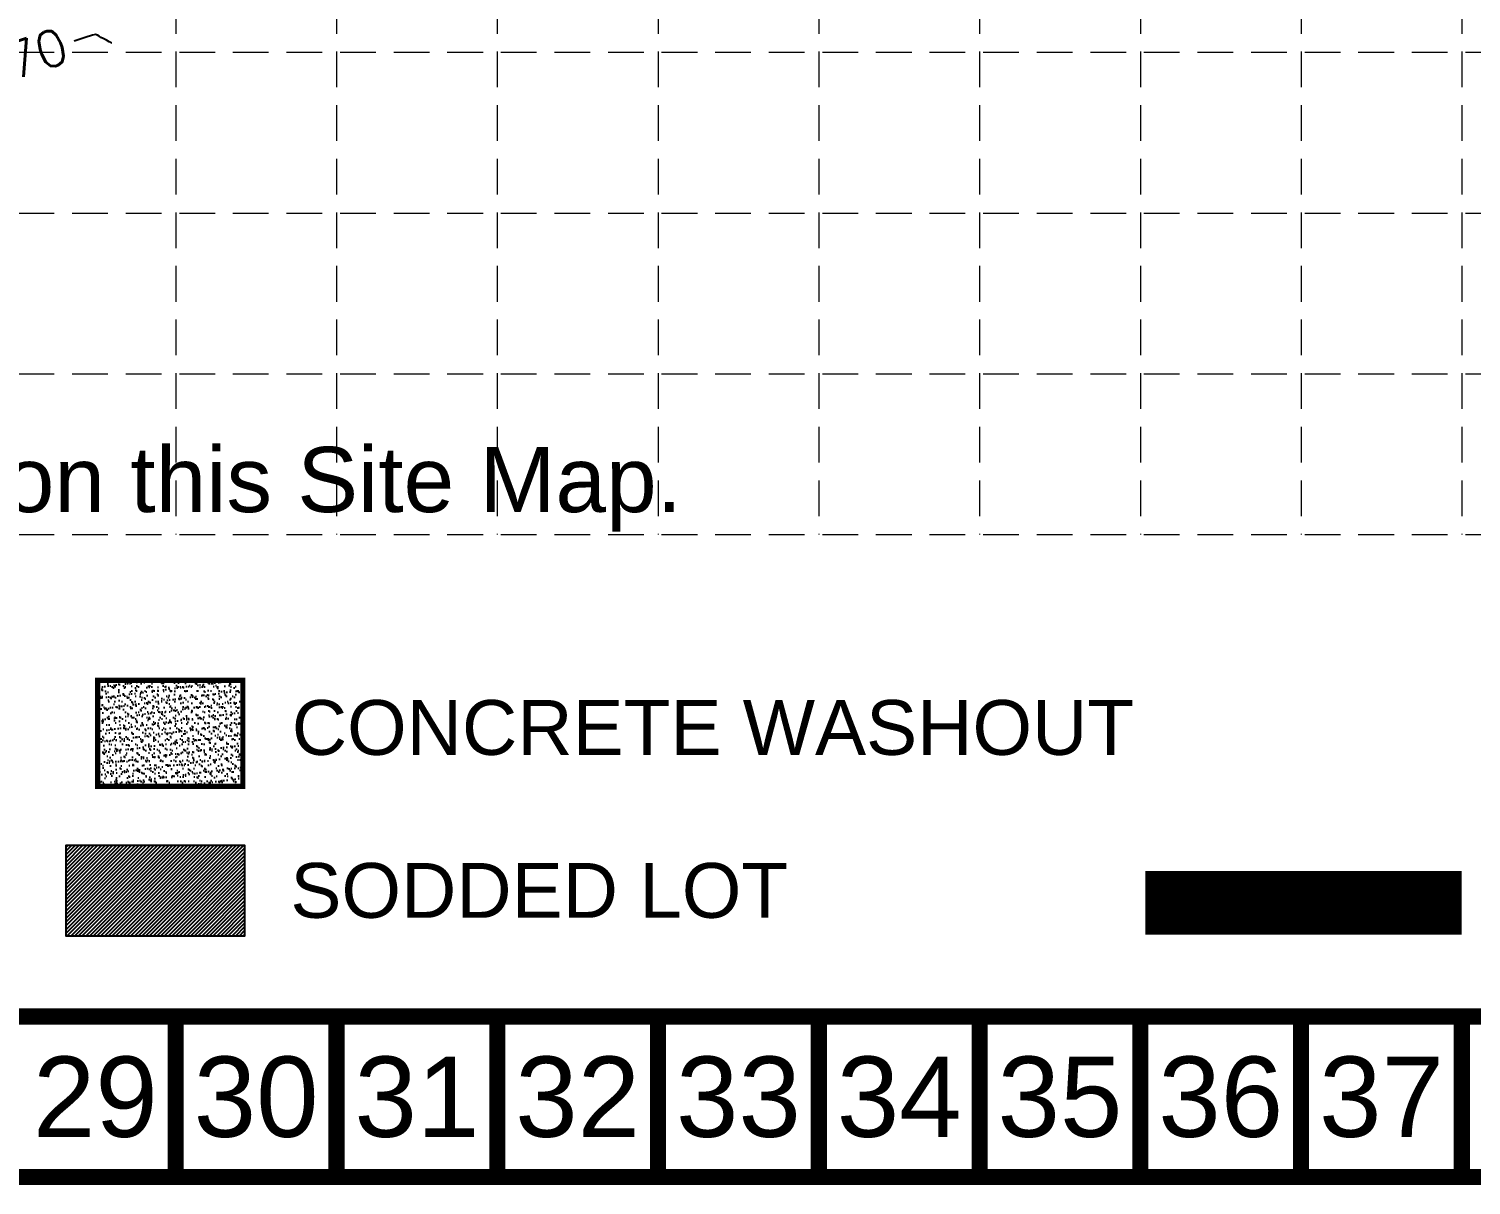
# Model space of a CAD drawing. Header units: inches. Extents: x 2547543 to 2548696, y 7125653 to 7126375.
# Drawn here: x 2548067.1 to 2548228.6, y 7125653.5 to 7125782.9 of the extents above; entities that cross this region are included whole.
import ezdxf
from ezdxf.enums import TextEntityAlignment as Align

# ---------------------------------------------------------------- set-up
doc = ezdxf.new("R2010")
doc.units = ezdxf.units.IN
doc.header["$MEASUREMENT"] = 0
doc.linetypes.add('HIDDEN', pattern=[0.375, 0.25, -0.125])
for name, color, linetype in [('BASE', 7, 'Continuous'), ('CONT-MJR', 6, 'Continuous'), ('GRID', 254, 'HIDDEN'), ('LEGEND', 7, 'Continuous')]:
    doc.layers.add(name, color=color, linetype=linetype)
doc.styles.add("L200'", font='ARIAL.TTF', dxfattribs={"height": 0.001968503937008})
doc.styles.add('L80', font='simplex', dxfattribs={"height": 3.2})
doc.styles.get("Standard").update_dxf_attribs({"font": 'ARIAL.TTF'})

msp = doc.modelspace()

# ---------------------------------------------------------------- hatches: boundary and pattern name
at = {"layer": 'BASE'}
h = msp.add_hatch(dxfattribs=at)
h.set_pattern_fill('AR-SAND', color=30, scale=0.474739144138031, style=0)
h.set_pattern_definition([(37.49999999999999, (2548476.569187201, 7125662.526685669), (-0.02990541291533587, 0.9147386670061218), [0, -0.7216034990898073, 0, -0.8070565450346529, 0, -0.7714511092243005]), (7.499999999999998, (2548476.569187201, 7125662.526685669), (0.8401822783742252, 1.339783207639678), [0, -0.3892860981931853, 0, -0.6503926274691024, 0, -0.2492380506724662]), (327.5, (2548475.985258054, 7125662.526685669), (1.478405042172319, 0.002686574232769716), [0, -0.2373695720690155, 0, -0.8545304594484557, 0, -1.115636988724373]), (317.5, (2548475.985258054, 7125662.526685669), (1.427125971425216, 0.4166669465277482), [0, -0.1186847860345078, 0, -0.5601921900828768, 0, -0.6408978445863419])])
h.paths.add_polyline_path([(2548091.095992047, 7125698.13212148), (2548091.095992047, 7125710.000600083), (2548074.842812863, 7125710.000600083), (2548074.842812863, 7125698.13212148)])
at = {"layer": 'LEGEND'}
h = msp.add_hatch(dxfattribs=at)
h.set_pattern_fill('ANSI31', color=2, scale=2.370947163316085, style=0)
h.set_pattern_definition([(45, (2548047.241812305, 7125656.356677604), (-0.2095641021269765, 0.2095641021269764), [])])
h.paths.add_polyline_path([(2548071.277965505, 7125691.495591092), (2548071.277965505, 7125690.896389127), (2548071.277965505, 7125681.394758378), (2548091.329515799, 7125681.394758378), (2548091.329515799, 7125691.495591092)])

# ---------------------------------------------------------------- linework, layer by layer
at = {"layer": 'BASE', "const_width": 1.799999999973807}
for points in [[(2547543.583313602, 7125654.376313475), (2548695.583313586, 7125654.376313475), (2548695.583313586, 7126374.376313465), (2547543.583313602, 7126374.376313465)], [(2547561.543997881, 7125672.371599755), (2548677.633600889, 7125672.340385177), (2548677.610338688, 7126356.384924904), (2547561.770809304, 7126356.405646428)]]:
    msp.add_lwpolyline(points, close=True, dxfattribs=at)
at = {"layer": 'BASE', "color": 30, "const_width": 0.5934239301725388}
msp.add_lwpolyline([(2548074.842812863, 7125698.132121483), (2548091.095992047, 7125698.132121483), (2548091.095992047, 7125710.000600086), (2548074.842812863, 7125710.000600086)], close=True, dxfattribs=at)
at = {"layer": 'BASE', "const_width": 1.799999999973807}
for points in [[(2548083.583313595, 7125654.376313475), (2548083.583313595, 7125672.376313475)], [(2548101.583313594, 7125654.376313475), (2548101.583313594, 7125672.376313475)], [(2548119.583313594, 7125654.376313475), (2548119.583313594, 7125672.376313475)], [(2548137.583313594, 7125654.376313475), (2548137.583313594, 7125672.376313475)], [(2548155.583313594, 7125654.376313475), (2548155.583313594, 7125672.376313475)], [(2548173.583313593, 7125654.376313475), (2548173.583313593, 7125672.376313475)], [(2548191.583313593, 7125654.376313475), (2548191.583313593, 7125672.376313475)], [(2548209.583313593, 7125654.376313475), (2548209.583313593, 7125672.376313475)], [(2548227.583313592, 7125654.376313475), (2548227.583313592, 7125672.376313475)]]:
    msp.add_lwpolyline(points, dxfattribs=at)
at = {"layer": 'CONT-MJR', "color": 35, "extrusion": (0.3069591006530684, -0.9517227067409181, 0), "elevation": -5999614.143707384}
msp.add_lwpolyline([(4612382.951576428, 570), (4612381.678142477, 570)], dxfattribs=at)
at = {"layer": 'CONT-MJR', "color": 35, "extrusion": (0.2983246720285262, -0.9544644519619745, 0), "elevation": -6041152.380395333}
msp.add_lwpolyline([(4557842.944736356, 570), (4557842.064202134, 570)], dxfattribs=at)
at = {"layer": 'CONT-MJR', "color": 35, "extrusion": (0.2637844002144955, -0.9645816659067697, 0), "elevation": -6201256.621156444}
msp.add_lwpolyline([(4337496.245730837, 570.0000000000009), (4337495.903237559, 570.0000000000009)], dxfattribs=at)
at = {"layer": 'CONT-MJR', "color": 35, "extrusion": (-0.2811085680381092, -0.9596759729072953, 0), "elevation": -7554727.65091408}
msp.add_lwpolyline([(442207.7373618693, 570), (442207.5120120957, 570)], dxfattribs=at)
at = {"layer": 'CONT-MJR', "color": 35, "extrusion": (0.55629243433003, 0.8309865988733931, 0), "elevation": 7338904.275416432}
msp.add_lwpolyline([(1846602.496877301, 570.0000000000009), (1846602.718167314, 570.0000000000009)], dxfattribs=at)
at = {"layer": 'CONT-MJR', "color": 35, "extrusion": (-0.5459243428699952, -0.8378344776039978, 0), "elevation": -7361282.092499274}
msp.add_lwpolyline([(-1755272.576052823, 570), (-1755272.827753141, 570)], dxfattribs=at)
at = {"layer": 'CONT-MJR', "color": 35, "extrusion": (-0.4683054820542886, -0.8835666219804256, 0), "elevation": -7489380.687219585}
msp.add_lwpolyline([(-1085648.259003772, 570), (-1085648.554319438, 570)], dxfattribs=at)
at = {"layer": 'CONT-MJR', "color": 35, "elevation": 570}
for points in [[(2548075.822598441, 7125781.637942215), (2548075.468149555, 7125781.82580621)], [(2548076.298607981, 7125781.385648988), (2548076.110903731, 7125781.485135461)], [(2548076.398984762, 7125781.332447569), (2548076.298607981, 7125781.385648988)], [(2548076.439510099, 7125781.310968446), (2548076.398984762, 7125781.332447569)]]:
    msp.add_lwpolyline(points, dxfattribs=at)
at = {"layer": 'CONT-MJR', "color": 35, "extrusion": (0.4683054809572506, 0.8835666225618746, 0), "elevation": 7489380.688567535}
msp.add_lwpolyline([(1085647.522250828, 570.0000000000005), (1085647.848548, 570.0000000000005)], dxfattribs=at)
at = {"layer": 'GRID', "color": 252, "linetype": 'HIDDEN', "lineweight": 0, "ltscale": 16}
for p, q in [((2548083.583313595, 7126356.376313465), (2548083.583313595, 7125726.296813901)), ((2548101.583313594, 7126356.376313465), (2548101.583313594, 7125726.296813901)), ((2548119.583313594, 7126356.376313465), (2548119.583313594, 7125726.296813901)), ((2548137.583313594, 7126356.376313465), (2548137.583313594, 7125726.296813901)), ((2548155.583313594, 7126356.376313465), (2548155.583313594, 7125726.296813901)), ((2548173.583313593, 7126356.376313465), (2548173.583313593, 7125726.296813901)), ((2548191.583313593, 7126356.376313465), (2548191.583313593, 7125726.296813901)), ((2548209.583313593, 7126356.376313465), (2548209.583313593, 7125726.296813901)), ((2548227.583313592, 7126356.376313465), (2548227.583313592, 7125726.296813901)), ((2547561.986892405, 7125780.2968139), (2548677.986892388, 7125780.2968139)), ((2547561.986892405, 7125762.2968139), (2548677.986892388, 7125762.2968139)), ((2547561.986892405, 7125744.296813901), (2548677.986892388, 7125744.296813901)), ((2547561.986892405, 7125726.296813901), (2548677.986892388, 7125726.296813901))]:
    msp.add_line(p, q, dxfattribs=at)
at = {"layer": 'LEGEND', "color": 2}
msp.add_lwpolyline([(2548071.277965505, 7125690.896389131), (2548071.277965505, 7125681.394758382), (2548091.329515799, 7125681.394758382), (2548091.329515799, 7125691.495591094), (2548071.277965505, 7125691.495591094)], close=True, dxfattribs=at)
at = {"layer": 'LEGEND', "color": 4, "const_width": 7.127999999896274}
msp.add_lwpolyline([(2548192.128133096, 7125685.085481885), (2548227.563694672, 7125685.086052096)], dxfattribs=at)

# ---------------------------------------------------------------- texts
at = {"layer": 'BASE', "color": 7, "style": "L200'"}
msp.add_text('Location of concrete washout and construction entrance will be determined in the field and will be reflected on this Site Map.', height=7.299797662261604, dxfattribs=at).set_placement((2547581.397298475, 7125728.821200284))
at = {"layer": 'BASE'}
for s, p in [('29', (2548074.583313595, 7125663.376313475)), ('30', (2548092.583313595, 7125663.376313475)), ('31', (2548110.583313594, 7125663.376313475)), ('32', (2548128.583313594, 7125663.376313475)), ('33', (2548146.583313594, 7125663.376313475)), ('34', (2548164.583313593, 7125663.376313475)), ('35', (2548182.583313593, 7125663.376313475)), ('36', (2548200.583313593, 7125663.376313475)), ('37', (2548218.583313593, 7125663.376313475))]:
    msp.add_text(s, height=8.999999999869033, dxfattribs=at).set_placement(p, align=Align.MIDDLE_CENTER)
at = {"layer": 'CONT-MJR', "color": 35, "insert": (2548060.871036798, 7125779.84611527, 570), "char_height": 4, "width": 15.04761904761904, "attachment_point": 1, "rotation": 18.76450835499837, "style": 'L80'}
msp.add_mtext('\\Fsimplex.shx;\\W1.0000000000;\\T1.0000000000;\\o\\l570', dxfattribs=at)
at = {"layer": 'LEGEND', "style": "L200'"}
for s, p in [('CONCRETE WASHOUT', (2548096.576821877, 7125701.642698658)), ('SODDED LOT', (2548096.416071277, 7125683.404231215))]:
    msp.add_text(s, height=6.137836399387163, dxfattribs=at).set_placement(p)

doc.saveas('drawing.dxf')
